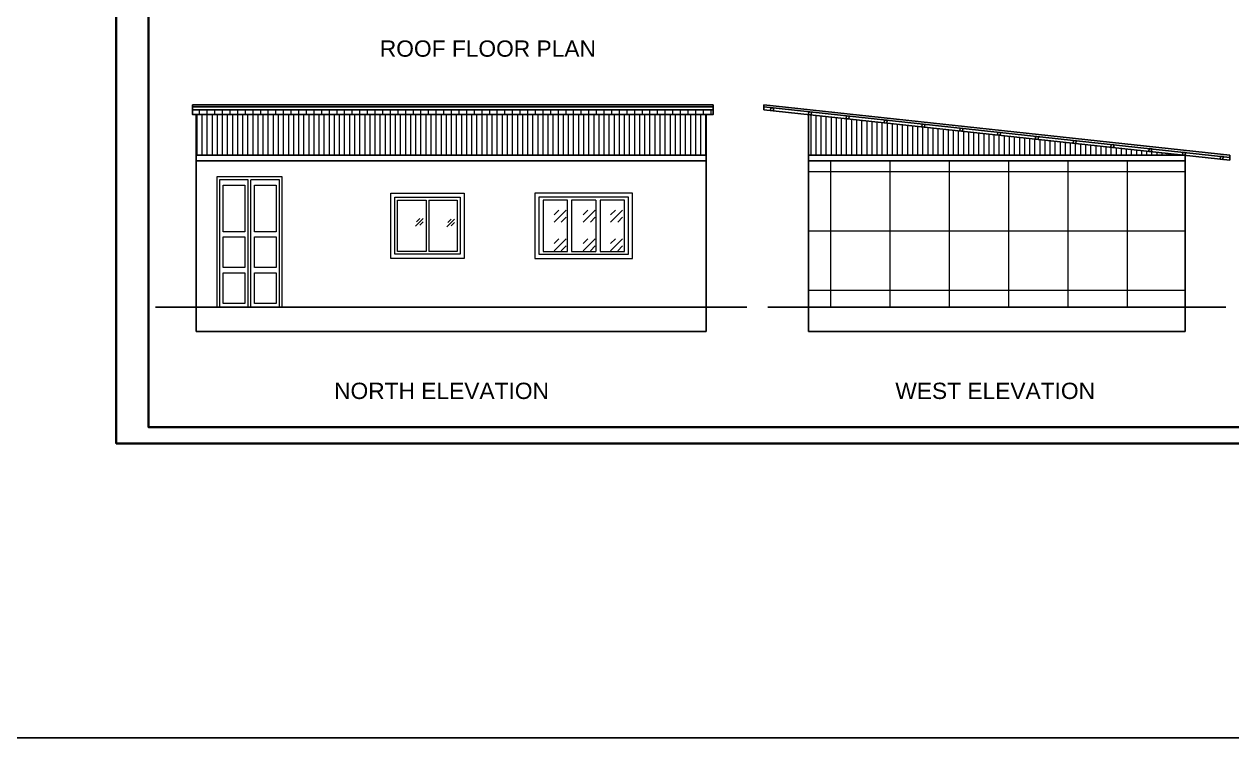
# Model space of a CAD drawing. Header units: inches. Extents: x 45643 to 78083, y -17830 to -3084.
# Drawn here: x 58556 to 59446, y -17830 to -17304 of the extents above; entities that cross this region are included whole.
import ezdxf

# ---------------------------------------------------------------- set-up
doc = ezdxf.new("R2010")
doc.units = ezdxf.units.IN
doc.header["$MEASUREMENT"] = 0
for name, color, linetype, lineweight in [('A_hatch', 253, 'Continuous', 5), ('door', 3, 'Continuous', 13), ('steps', 253, 'Continuous', 20)]:
    doc.layers.add(name, color=color, linetype=linetype, lineweight=lineweight)
doc.layers.add('Normal Wall', color=7, linetype='Continuous', lineweight=35, true_color=0xffaf89)
doc.layers.add('PDF_Text', color=7, linetype='Continuous')
doc.styles.add('PDF Arial', font='arial.ttf')

msp = doc.modelspace()

# ---------------------------------------------------------------- hatches: boundary and pattern name
at = {"layer": 'A_hatch', "ltscale": 5}
h = msp.add_hatch(dxfattribs=at)
h.set_pattern_fill('ANSI37', color=11, scale=350, angle=45)
h.paths.add_polyline_path([(59411.16, -17404.58), (59133.65, -17404.58), (59133.65, -17512.58), (59411.16, -17512.58)])
at = {"layer": 'door', "ltscale": 0.5}
h = msp.add_hatch(dxfattribs=at)
h.set_pattern_fill('GOST_GLASS', color=256, scale=2.5)
h.set_pattern_definition([(45, (-303693.536, 13203.288), (21.21320344, 0), [12.5, -17.5]), (45, (-303688.233, 13203.288), (21.21320344, 0), [5, -25]), (45, (-303693.536, 13208.591), (21.21320344, 0), [5, -25])])
h.paths.add_polyline_path([(58956.03, -17471.58), (58938.03, -17471.58), (58938.03, -17433.58), (58956.03, -17433.58)])
h = msp.add_hatch(dxfattribs=at)
h.set_pattern_fill('GOST_GLASS', color=256, scale=2.5)
h.set_pattern_definition([(45, (-303714.536, 13203.288), (21.21320344, 0), [12.5, -17.5]), (45, (-303709.233, 13203.288), (21.21320344, 0), [5, -25]), (45, (-303714.536, 13208.591), (21.21320344, 0), [5, -25])])
h.paths.add_polyline_path([(58977.03, -17471.58), (58959.03, -17471.58), (58959.03, -17433.58), (58977.03, -17433.58)])
h = msp.add_hatch(dxfattribs=at)
h.set_pattern_fill('GOST_GLASS', color=256, scale=2.5)
h.set_pattern_definition([(45, (-303715.536, 13203.288), (21.21320344, 0), [12.5, -17.5]), (45, (-303710.233, 13203.288), (21.21320344, 0), [5, -25]), (45, (-303715.536, 13208.591), (21.21320344, 0), [5, -25])])
h.paths.add_polyline_path([(58980.03, -17433.58), (58998.03, -17433.58), (58998.03, -17471.58), (58980.03, -17471.58)])
at = {"layer": 'steps', "ltscale": 0.3}
h = msp.add_hatch(dxfattribs=at)
h.set_pattern_fill('ANSI31', scale=45, angle=45)
h.set_pattern_definition([(90, (4083.1065, -2881.9146), (-5.625, 0), [])])
h.paths.add_polyline_path([(59063.37, -17367.04), (58679.78, -17367.04), (58679.78, -17370.58), (59063.37, -17370.58)])
h = msp.add_hatch(dxfattribs=at)
h.set_pattern_fill('ANSI31', scale=30, angle=45)
h.set_pattern_definition([(90, (4083.1065, -2881.9146), (-3.75, 0), [])])
h.paths.add_polyline_path([(59058.32, -17400.58), (59058.32, -17370.58), (58682.56, -17370.58), (58682.56, -17400.58)])
h = msp.add_hatch(dxfattribs=at)
h.set_pattern_fill('ANSI31', scale=30, angle=45)
h.set_pattern_definition([(90, (6129.277, -2881.9146), (-3.75, 0), [])])
h.paths.add_polyline_path([(59133.65, -17370.58), (59411.16, -17400.58), (59267.66, -17400.58), (59133.65, -17400.58)])

# ---------------------------------------------------------------- linework, layer by layer
for p, q in [((59063.37, -17365), (58679.78, -17365)), ((58679.78, -17367.01), (59063.37, -17367.04)), ((58682.56, -17512.58), (58682.56, -17370.58)), ((59058.32, -17512.58), (59058.32, -17370.58)), ((59100.65, -17363.49), (59444.16, -17400.63)), ((59100.65, -17367.01), (59100.65, -17363.49)), ((59100.65, -17365), (59444.16, -17402.13)), ((59100.65, -17367.01), (59444.16, -17404.15)), ((59133.65, -17400.58), (59133.65, -17370.58)), ((58682.56, -17400.58), (58682.56, -17400.58)), ((59411.16, -17400.58), (59133.65, -17400.58)), ((59133.65, -17512.58), (59133.65, -17400.58)), ((59411.16, -17404.58), (59133.65, -17404.58)), ((59267.66, -17400.58), (59411.16, -17400.58)), ((59411.16, -17512.58), (59411.16, -17400.58)), ((59444.16, -17404.15), (59444.16, -17400.63)), ((58682.56, -17512.58), (58652.56, -17512.58)), ((59058.32, -17512.58), (58682.56, -17512.58)), ((58682.56, -17530.58), (58682.56, -17512.58)), ((59058.32, -17512.58), (59088.32, -17512.58)), ((59058.32, -17512.58), (59088.32, -17512.58)), ((59058.32, -17530.58), (59058.32, -17512.58)), ((59133.65, -17512.58), (59103.65, -17512.58)), ((59411.16, -17512.58), (59133.65, -17512.58)), ((59133.65, -17530.58), (59133.65, -17512.58)), ((59411.16, -17512.58), (59441.16, -17512.58)), ((59411.16, -17530.58), (59411.16, -17512.58)), ((59058.32, -17530.58), (58682.56, -17530.58)), ((59411.16, -17530.58), (59133.65, -17530.58))]:
    msp.add_line(p, q)
for points in [[(57210.7, -15677.69), (59900.68, -15677.69), (59900.68, -17830.03), (57210.7, -17830.03)], [(58679.78, -17363.49), (59063.37, -17363.49), (59063.37, -17370.58), (58679.78, -17370.58)], [(59105.78, -17367.57), (59107.77, -17367.78), (59107.98, -17365.79), (59106, -17365.58)], [(59133.65, -17370.58), (59135.63, -17370.79), (59135.85, -17368.81), (59133.86, -17368.59)], [(59161.51, -17373.59), (59163.5, -17373.81), (59163.72, -17371.82), (59161.73, -17371.6)], [(59189.38, -17376.6), (59191.37, -17376.82), (59191.58, -17374.83), (59189.59, -17374.62)], [(59217.24, -17379.62), (59219.23, -17379.83), (59219.45, -17377.84), (59217.46, -17377.63)], [(59245.11, -17382.63), (59247.1, -17382.84), (59247.31, -17380.85), (59245.32, -17380.64)], [(59272.97, -17385.64), (59274.96, -17385.86), (59275.18, -17383.87), (59273.19, -17383.65)], [(59300.84, -17388.65), (59302.83, -17388.87), (59303.04, -17386.88), (59301.05, -17386.66)], [(59328.7, -17391.67), (59330.69, -17391.88), (59330.91, -17389.89), (59328.92, -17389.68)], [(59356.57, -17394.68), (59358.56, -17394.89), (59358.77, -17392.9), (59356.78, -17392.69)], [(59384.43, -17397.69), (59386.42, -17397.9), (59386.64, -17395.92), (59384.65, -17395.7)], [(58682.56, -17400.58), (59058.32, -17400.58), (59058.32, -17404.58), (58682.56, -17404.58)], [(59409.18, -17400.36), (59411.16, -17400.58), (59411.38, -17398.59), (59409.39, -17398.38)], [(59437.04, -17403.38), (59439.03, -17403.59), (59439.24, -17401.6), (59437.26, -17401.39)]]:
    msp.add_lwpolyline(points, close=True)
at = {"layer": 'door', "ltscale": 0.5}
for p, q in [((58697.74, -17416.58), (58697.74, -17512.58)), ((58745.74, -17416.58), (58697.74, -17416.58)), ((58697.74, -17416.58), (58697.74, -17512.58)), ((58745.74, -17416.58), (58697.74, -17416.58)), ((58699.74, -17418.58), (58699.74, -17512.58)), ((58720.74, -17418.58), (58699.74, -17418.58)), ((58699.74, -17418.58), (58699.74, -17512.58)), ((58720.74, -17418.58), (58699.74, -17418.58)), ((58720.74, -17512.58), (58720.74, -17418.58)), ((58743.74, -17418.58), (58722.74, -17418.58)), ((58743.74, -17418.58), (58722.74, -17418.58)), ((58722.74, -17512.58), (58722.74, -17418.58)), ((58743.74, -17512.58), (58743.74, -17418.58)), ((58743.74, -17512.58), (58743.74, -17418.58)), ((58745.74, -17512.58), (58745.74, -17416.58)), ((58745.74, -17512.58), (58745.74, -17416.58)), ((58851.88, -17433.58), (58851.88, -17471.58)), ((58853.88, -17433.58), (58853.88, -17471.58)), ((58956.03, -17471.58), (58956.03, -17433.58)), ((58977.03, -17433.58), (58977.03, -17471.58)), ((58980.03, -17433.58), (58980.03, -17471.58)), ((58849.73, -17447.23), (58844.08, -17452.88)), ((58847.3, -17447.18), (58844.83, -17449.7)), ((58849.78, -17449.67), (58847.26, -17452.13)), ((58872.8, -17447.77), (58867.15, -17453.42)), ((58870.36, -17447.72), (58867.9, -17450.24)), ((58872.85, -17450.21), (58870.32, -17452.67)), ((58697.74, -17512.58), (58745.74, -17512.58))]:
    msp.add_line(p, q, dxfattribs=at)
for points in [[(58702.36, -17422.51), (58718.38, -17422.51), (58718.38, -17457), (58702.36, -17457)], [(58725.36, -17422.51), (58741.38, -17422.51), (58741.38, -17457), (58725.36, -17457)], [(58879.88, -17476.58), (58825.88, -17476.58), (58825.88, -17428.58), (58879.88, -17428.58)], [(58876.88, -17473.58), (58828.88, -17473.58), (58828.88, -17431.58), (58876.88, -17431.58)], [(58932.03, -17476.58), (59004.03, -17476.58), (59004.03, -17428.58), (58932.03, -17428.58)], [(58935.03, -17473.58), (59001.03, -17473.58), (59001.03, -17431.58), (58935.03, -17431.58)], [(58702.36, -17460.81), (58718.38, -17460.81), (58718.38, -17483.3), (58702.36, -17483.3)], [(58725.36, -17460.81), (58741.38, -17460.81), (58741.38, -17483.3), (58725.36, -17483.3)], [(58702.36, -17487.36), (58718.38, -17487.36), (58718.38, -17509.86), (58702.36, -17509.86)], [(58725.36, -17487.36), (58741.38, -17487.36), (58741.38, -17509.86), (58725.36, -17509.86)]]:
    msp.add_lwpolyline(points, close=True, dxfattribs=at)
for points in [[(58851.88, -17471.58), (58830.88, -17471.58), (58830.88, -17433.58), (58851.88, -17433.58)], [(58853.88, -17433.58), (58874.88, -17433.58), (58874.88, -17471.58), (58853.88, -17471.58)], [(58956.03, -17433.58), (58938.03, -17433.58), (58938.03, -17471.58), (58956.03, -17471.58)], [(58977.03, -17433.58), (58959.03, -17433.58), (58959.03, -17471.58), (58977.03, -17471.58)], [(58980.03, -17471.58), (58998.03, -17471.58), (58998.03, -17433.58), (58980.03, -17433.58)]]:
    msp.add_lwpolyline(points, dxfattribs=at)
at = {"layer": 'Normal Wall'}
for points in [[(58623.6, -16862.5), (59681.6, -16862.5), (59681.6, -17613.03), (58623.6, -17613.03)], [(58623.6, -16862.5), (59681.6, -16862.5), (59681.6, -17613.03), (58623.6, -17613.03)], [(59669.69, -16874.41), (58647.41, -16874.41), (58647.41, -17601.12), (59669.69, -17601.12)], [(59669.69, -16874.41), (58647.41, -16874.41), (58647.41, -17601.12), (59669.69, -17601.12)]]:
    msp.add_lwpolyline(points, close=True, dxfattribs=at)

# ---------------------------------------------------------------- texts
at = {"layer": 'PDF_Text', "char_height": 12, "attachment_point": 7, "style": 'PDF Arial'}
for s, insert in [('ROOF FLOOR PLAN', (58817.78, -17328.12)), ('NORTH ELEVATION', (58784.09, -17580.41)), ('WEST ELEVATION', (59197.66, -17580.41))]:
    msp.add_mtext(s, dxfattribs=dict(at, insert=insert))

doc.saveas('drawing.dxf')
